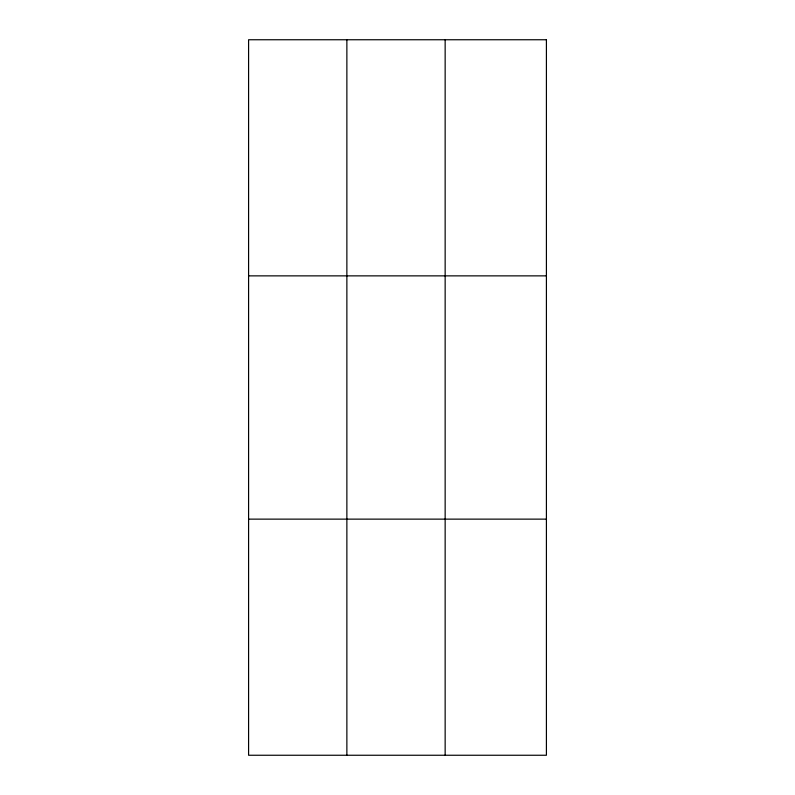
<?xml version="1.0" encoding="UTF-8"?>
<svg xmlns="http://www.w3.org/2000/svg" width="795" height="795" viewBox="0 0 795 795"><rect width="100%" height="100%" fill="white"/><g stroke="black" fill="none" stroke-linecap="round" stroke-linejoin="round"><path stroke-width="1.19" d="M346.868 39.75L346.868 755.25M445.15 39.75L445.15 755.25M248.587 275.865L546.413 275.865M248.587 519.135L546.413 519.135M546.413 39.75L546.413 755.25L248.587 755.25L248.587 39.75L546.413 39.75"/></g></svg>
